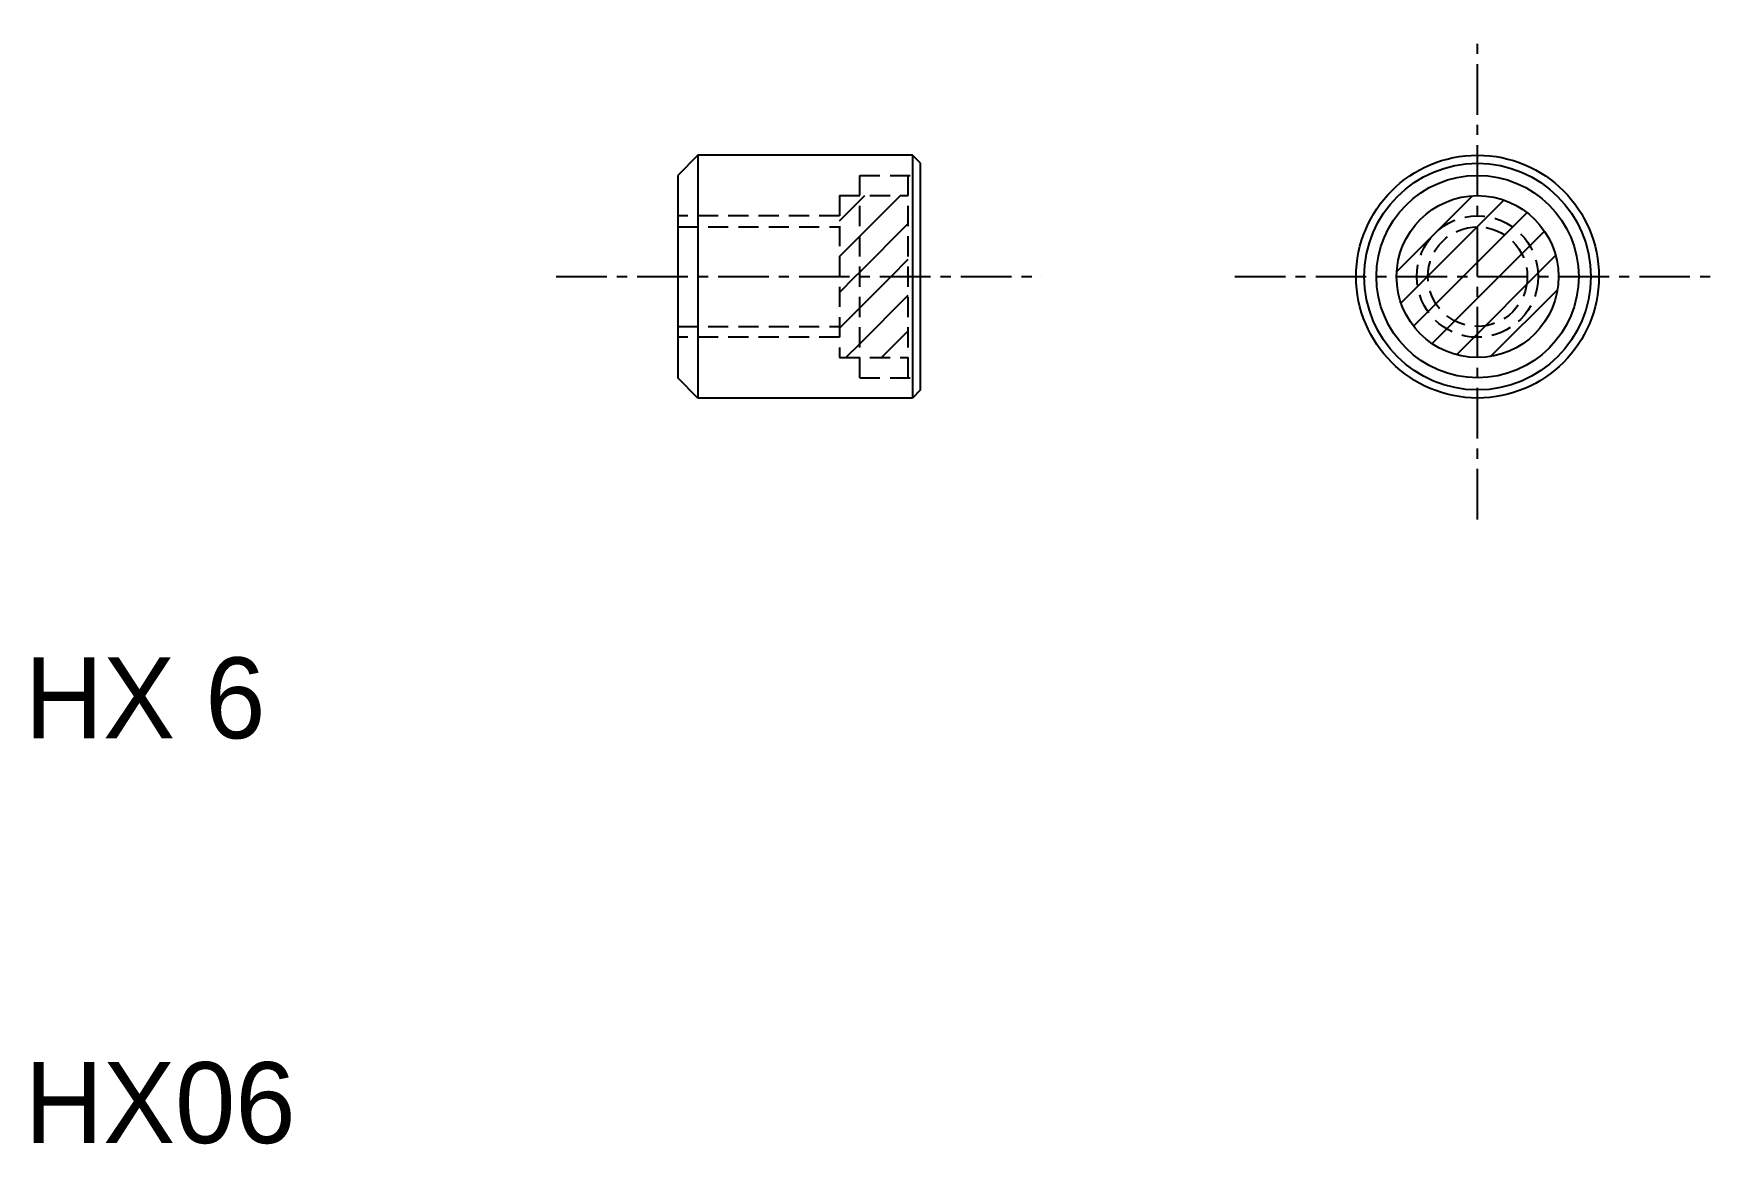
# Model space of a CAD drawing. Extents: x 10.2 to 51.9, y 10 to 37.4.
import ezdxf

# ---------------------------------------------------------------- set-up
doc = ezdxf.new("R2010")
doc.units = 0
doc.linetypes.add('CENTER', pattern=[2, 1.25, -0.25, 0.25, -0.25])
doc.linetypes.add('DASHED', pattern=[0.75, 0.5, -0.25])
doc.layers.get('0').update_dxf_attribs({"linetype": 'CONTINUOUS'})
doc.layers.add('CENTER', color=1, linetype='CENTER')

# ---------------------------------------------------------------- blocks, each defined once
blk = doc.blocks.new('*X5')
at = {"color": 0, "linetype": 'CONTINUOUS'}
for p, q in [((43.91, 31.535), (45.78, 33.405)), ((44.015, 30.757), (46.558, 33.3)), ((44.326, 30.183), (47.132, 32.99)), ((44.781, 29.755), (47.56, 32.534)), ((45.388, 29.478), (47.837, 31.928)), ((46.23, 29.436), (47.879, 31.085))]:
    blk.add_line(p, q, dxfattribs=at)
blk = doc.blocks.new('*X6')
at = {"color": 0, "linetype": 'CONTINUOUS'}
for p, q in [((30.636, 32.404), (31.642, 33.409)), ((30.636, 33.288), (30.758, 33.409)), ((30.136, 32.788), (30.636, 33.288)), ((30.636, 31.52), (31.836, 32.72)), ((30.136, 31.904), (30.636, 32.404)), ((31.409, 31.409), (31.836, 31.836)), ((30.136, 31.02), (30.526, 31.409)), ((30.526, 31.409), (30.636, 31.52)), ((30.636, 30.636), (31.409, 31.409)), ((30.636, 29.752), (31.836, 30.952)), ((30.136, 30.136), (30.636, 30.636)), ((31.177, 29.409), (31.836, 30.068)), ((30.293, 29.409), (30.636, 29.752))]:
    blk.add_line(p, q, dxfattribs=at)

msp = doc.modelspace()

# ---------------------------------------------------------------- linework, layer by layer
at = {"color": 7, "linetype": 'CONTINUOUS'}
for p, q in [((26.636, 34.409), (26.136, 33.909)), ((31.936, 34.409), (26.636, 34.409)), ((26.636, 34.409), (26.636, 28.409)), ((32.136, 34.209), (31.936, 34.409)), ((31.936, 34.409), (31.936, 28.409)), ((32.136, 28.609), (32.136, 34.209)), ((26.136, 33.909), (26.136, 28.909)), ((26.636, 28.409), (26.136, 28.909)), ((31.936, 28.409), (26.636, 28.409)), ((32.136, 28.609), (31.936, 28.409))]:
    msp.add_line(p, q, dxfattribs=at)
at = {"color": 3, "linetype": 'DASHED'}
for p, q in [((30.636, 33.909), (32.136, 33.909)), ((30.636, 28.909), (30.636, 33.909)), ((31.836, 28.909), (31.836, 33.909)), ((30.136, 33.409), (31.836, 33.409)), ((30.136, 33.409), (30.136, 29.409)), ((30.136, 32.909), (26.136, 32.909)), ((26.136, 32.639), (30.136, 32.639)), ((26.136, 30.18), (30.136, 30.18)), ((30.136, 29.909), (26.136, 29.909)), ((30.136, 29.409), (31.836, 29.409)), ((30.636, 28.909), (32.136, 28.909))]:
    msp.add_line(p, q, dxfattribs=at)
at = {"color": 7, "linetype": 'CONTINUOUS'}
for radius in [3, 2.8, 2.5, 2]:
    msp.add_circle((45.906, 31.409), radius, dxfattribs=at)
at = {"color": 3, "linetype": 'DASHED'}
for radius in [1.5, 1.23]:
    msp.add_circle((45.906, 31.409), radius, dxfattribs=at)
at = {"layer": 'CENTER', "color": 1, "linetype": 'CENTER'}
for p, q in [((45.906, 25.409), (45.906, 37.409)), ((23.136, 31.409), (35.136, 31.409)), ((39.906, 31.409), (51.906, 31.409))]:
    msp.add_line(p, q, dxfattribs=at)

# ---------------------------------------------------------------- block references
at = {"color": 3, "linetype": 'CONTINUOUS'}
for name in ['*X6', '*X5']:
    msp.add_blockref(name, (0, 0), dxfattribs=at)

# ---------------------------------------------------------------- texts
at = {"color": 7, "linetype": 'CONTINUOUS'}
for s, p in [('HX 6', (10, 20)), ('HX06', (10, 10))]:
    msp.add_text(s, height=2, dxfattribs=at).set_placement(p)

doc.saveas('drawing.dxf')
